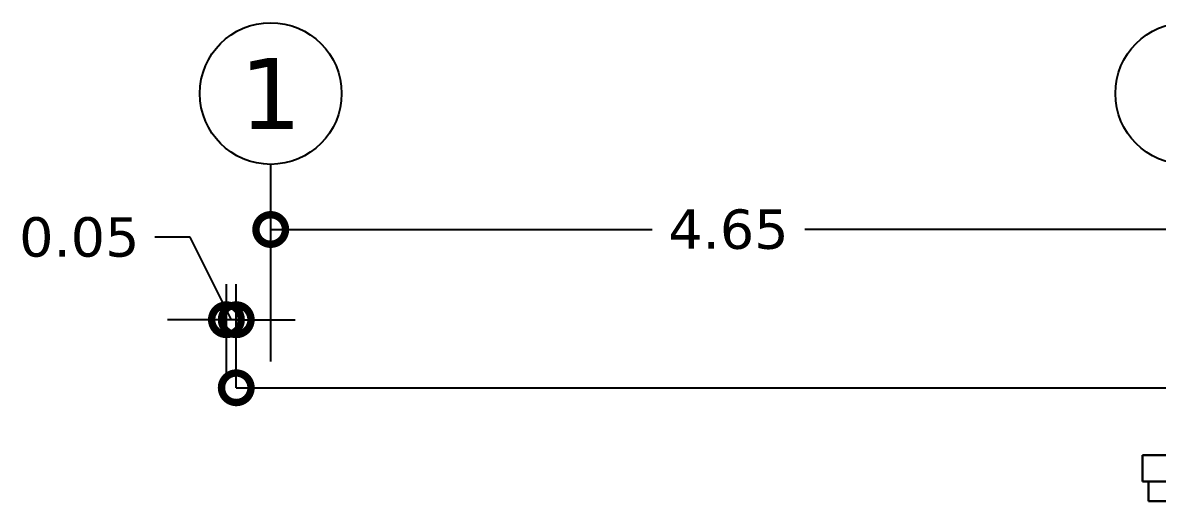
# Model space of a CAD drawing. Header units: inches. Extents: x -1482 to -895, y -39 to 122.
# Drawn here: x -1369.17 to -1363.41, y 71.94 to 74.37 of the extents above; entities that cross this region are included whole.
import ezdxf
from ezdxf.enums import TextEntityAlignment as Align

# ---------------------------------------------------------------- set-up
doc = ezdxf.new("R2010")
doc.units = ezdxf.units.IN
doc.header["$MEASUREMENT"] = 0
doc.header["$PDMODE"] = 3
doc.layers.get('Defpoints').update_dxf_attribs({"lineweight": 15})
doc.layers.add('axe', color=150, linetype='Continuous')
doc.layers.add('hatch', color=250, linetype='Continuous', lineweight=30)
doc.styles.get("Standard").update_dxf_attribs({"font": 'verdana.TTF'})
doc.dimstyles.new('Standard 1', dxfattribs={"dimtxt": 0.2, "dimasz": 0.3, "dimexe": 0.18, "dimexo": 0.0625, "dimgap": 0.09, "dimtad": 0, "dimzin": 0, "dimdsep": 46, "dimtxsty": 'Standard', "dimblk": 'DOTSMALL', "dimcen": 0.1, "dimclrd": 256, "dimclre": 256, "dimclrt": 256, "dimadec": 0, "dimazin": 0, "dimtfac": 1, "dimtofl": 0, "dimtmove": 0, "dimatfit": 3, "dimldrblk": 'DOTSMALL', "dimfxl": 1, "dimtolj": 1, "dimtzin": 0, "dimlwd": -1, "dimlwe": -1, "dimarcsym": 0})

# ---------------------------------------------------------------- blocks, each defined once
blk = doc.blocks.new('_DotSmall')
at = {"color": 0, "linetype": 'ByBlock', "const_width": 0.5}
blk.add_lwpolyline([(-0.0625, 0, 1), (0.0625, 0, 1)], format="xyb", close=True, dxfattribs=at)
blk = doc.blocks.new('*D536')
at = {"layer": 'axe', "ltscale": 100, "transparency": 16777216}
for p, q in [((-1257.2403, 81.6525), (-1257.2403, 81.8325)), ((-1252.5903, 81.6525), (-1252.5903, 81.8325)), ((-1257.2403, 81.6525), (-1255.3028, 81.6525)), ((-1252.5903, 81.6525), (-1254.5279, 81.6525))]:
    blk.add_line(p, q, dxfattribs=at)
at = {"layer": 'Defpoints', "color": 0, "ltscale": 100, "transparency": 16777216}
for p in [(-1257.2403, 81.6525), (-1252.5903, 81.6525), (-1252.5903, 81.6525)]:
    blk.add_point(p, dxfattribs=at)
at = {"layer": 'axe', "ltscale": 100, "transparency": 16777216, "xscale": 0.3, "yscale": 0.3, "zscale": 0.3, "rotation": 180}
blk.add_blockref('_DotSmall', (-1257.2403, 81.6525), dxfattribs=at)
at = {"layer": 'axe', "ltscale": 100, "transparency": 16777216, "xscale": 0.3, "yscale": 0.3, "zscale": 0.3}
blk.add_blockref('_DotSmall', (-1252.5903, 81.6525), dxfattribs=at)
at = {"layer": 'axe', "ltscale": 100, "transparency": 16777216, "insert": (-1254.9153, 81.6525), "char_height": 0.2, "attachment_point": 5}
blk.add_mtext('\\A1;4.65', dxfattribs=at)
blk = doc.blocks.new('*D537')
at = {"layer": 'axe', "ltscale": 100, "transparency": 16777216}
for p, q in [((-1257.4153, 80.8481), (-1257.4153, 81.0281)), ((-1245.5153, 80.8481), (-1245.5153, 81.0281)), ((-1257.4153, 80.8481), (-1251.5073, 80.8481)), ((-1245.5153, 80.8481), (-1250.5832, 80.8481))]:
    blk.add_line(p, q, dxfattribs=at)
at = {"layer": 'Defpoints', "color": 0, "ltscale": 100, "transparency": 16777216}
for p in [(-1257.4153, 80.8481), (-1245.5153, 80.8481), (-1245.5153, 80.8481)]:
    blk.add_point(p, dxfattribs=at)
at = {"layer": 'axe', "ltscale": 100, "transparency": 16777216, "xscale": 0.3, "yscale": 0.3, "zscale": 0.3, "rotation": 180}
blk.add_blockref('_DotSmall', (-1257.4153, 80.8481), dxfattribs=at)
at = {"layer": 'axe', "ltscale": 100, "transparency": 16777216, "xscale": 0.3, "yscale": 0.3, "zscale": 0.3}
blk.add_blockref('_DotSmall', (-1245.5153, 80.8481), dxfattribs=at)
at = {"layer": 'axe', "ltscale": 100, "transparency": 16777216, "insert": (-1251.0452, 80.8481), "char_height": 0.2, "attachment_point": 5}
blk.add_mtext('\\A1;11.90', dxfattribs=at)
blk = doc.blocks.new('*D539')
at = {"layer": 'axe', "ltscale": 100, "transparency": 16777216}
for p, q in [((-1257.6492, 81.613), (-1257.8292, 81.613)), ((-1257.4403, 81.1939), (-1257.6492, 81.613)), ((-1257.4653, 80.8871), (-1257.4653, 81.3739)), ((-1257.4153, 80.8871), (-1257.4153, 81.3739)), ((-1257.4653, 81.1939), (-1257.7653, 81.1939)), ((-1257.4153, 81.1939), (-1257.4653, 81.1939)), ((-1257.4153, 81.1939), (-1257.1153, 81.1939))]:
    blk.add_line(p, q, dxfattribs=at)
at = {"layer": 'Defpoints', "color": 0, "ltscale": 100, "transparency": 16777216}
for p in [(-1257.4653, 81.1939), (-1257.4653, 80.8246), (-1257.4153, 80.8246)]:
    blk.add_point(p, dxfattribs=at)
at = {"layer": 'axe', "ltscale": 100, "transparency": 16777216, "xscale": 0.3, "yscale": 0.3, "zscale": 0.3}
blk.add_blockref('_DotSmall', (-1257.4653, 81.1939), dxfattribs=at)
at = {"layer": 'axe', "ltscale": 100, "transparency": 16777216, "xscale": 0.3, "yscale": 0.3, "zscale": 0.3, "rotation": 180}
blk.add_blockref('_DotSmall', (-1257.4153, 81.1939), dxfattribs=at)
at = {"layer": 'axe', "ltscale": 100, "transparency": 16777216, "insert": (-1258.2126, 81.613), "char_height": 0.2, "attachment_point": 5}
blk.add_mtext('\\A1;0.05', dxfattribs=at)
blk = doc.blocks.new('A$C5DCA6542')
at = {"layer": 'axe', "ltscale": 100}
blk.add_line((1.2966, 0.2966), (1.2966, 1.2982), dxfattribs=at)
for centre in [(1.2966, 1.6582), (5.9466, 1.6582)]:
    blk.add_circle(centre, 0.36, dxfattribs=at)
blk.add_text('1', height=0.36, dxfattribs=at).set_placement((1.2966, 1.6582), align=Align.MIDDLE_CENTER)
dim = blk.add_linear_dim(base=(5.9466, 0.967), p1=(1.2966, 0.967), p2=(5.9466, 0.967), dimstyle='Standard 1', override={"dimfxlon": 1}, dxfattribs=at)
dim.commit()
dim.dimension.update_dxf_attribs({"geometry": '*D536', "text_midpoint": (3.6216, 0.967), "insert": (1258.537, -80.6855)})
dim = blk.add_linear_dim(base=(1.0716, 0.5084), p1=(1.1216, 0.1391), p2=(1.0716, 0.1391), angle=180, dimstyle='Standard 1', override={"dimtmove": 1, "dimfxlon": 1}, dxfattribs=at)
dim.commit()
dim.dimension.update_dxf_attribs({"geometry": '*D539', "text_midpoint": (0.6177, 0.9275), "dimtype": 128, "insert": (1258.537, -80.6855)})
dim = blk.add_linear_dim(base=(13.0216, 0.1626), p1=(1.1216, 0.1626), p2=(13.0216, 0.1626), dimstyle='Standard 1', override={"dimtmove": 1, "dimfxlon": 1}, dxfattribs=at)
dim.commit()
dim.dimension.update_dxf_attribs({"geometry": '*D537', "text_midpoint": (7.4917, 0.1626), "dimtype": 128, "insert": (1258.537, -80.6855)})

msp = doc.modelspace()

# ---------------------------------------------------------------- linework, layer by layer
at = {"layer": 'hatch', "color": 45, "ltscale": 6}
for p, q in [((-1363.4854, 72.0411), (-1363.4854, 72.1744)), ((-1363.4854, 72.1744), (-1359.068, 72.1744)), ((-1363.4854, 72.0411), (-1359.068, 72.0411)), ((-1363.4553, 71.9396), (-1363.4553, 72.0411)), ((-1363.4553, 71.9396), (-1359.0981, 71.9396))]:
    msp.add_line(p, q, dxfattribs=at)

# ---------------------------------------------------------------- block references
at = {"ltscale": 0.3}
msp.add_blockref('A$C5DCA6542', (-1369.2107, 72.3541), dxfattribs=at)

doc.saveas('drawing.dxf')
